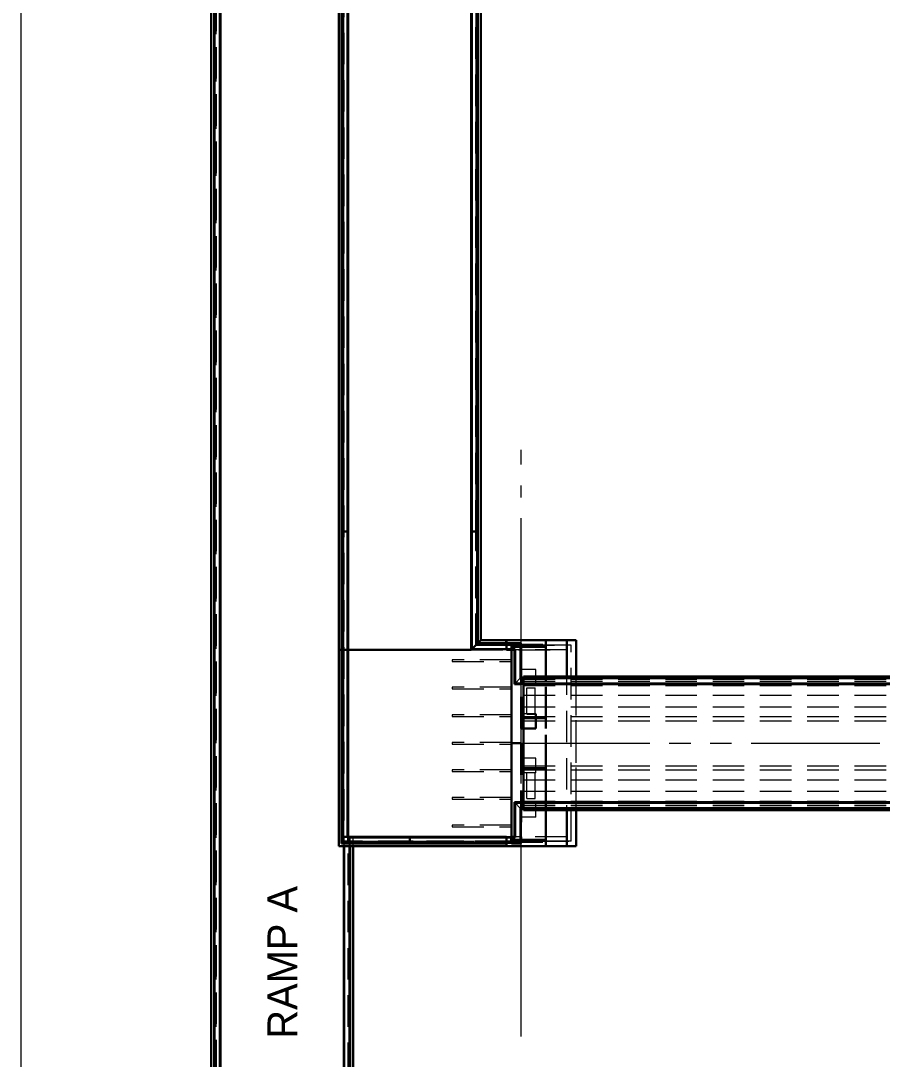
# Model space of a CAD drawing. Extents: x -9 to 613, y -379 to 18.
# Drawn here: x -9.3 to 78.1, y -193 to -87.5 of the extents above; entities that cross this region are included whole.
import ezdxf
from ezdxf.enums import TextEntityAlignment as Align

# ---------------------------------------------------------------- set-up
doc = ezdxf.new("R2010")
doc.units = 21
doc.header["$MEASUREMENT"] = 0
for name, pattern in [('DGN2', [0.12, 0.08, -0.04]), ('DGN6', [0.584, 0.32, -0.056, 0.048, -0.056, 0.048, -0.056]), ('DGN7', [0.726, 0.59, -0.053, 0.03, -0.053])]:
    doc.linetypes.add(name, pattern=pattern)
for name, color, linetype, lineweight in [('AppSlabConc', 3, 'Continuous', 30), ('AppSlabConc_h', 3, 'DGN2', 20), ('BaseLineSurveyPGL', 1, 'DGN6', 9), ('BeamConc', 3, 'Continuous', 30), ('BeamConc_h', 3, 'DGN2', 20), ('BearingPadMisc', 5, 'Continuous', 15), ('Border', 7, 'Continuous', 15), ('CL_Major', 1, 'DGN7', 9), ('PileConc', 3, 'Continuous', 30), ('PileConc_h', 3, 'DGN2', 20), ('Rebar_h', 2, 'DGN2', 15), ('SubStrConc', 3, 'Continuous', 30), ('SubStrConc2', 3, 'Continuous', 30), ('SubStrConc2_h', 3, 'DGN2', 30), ('SubStrConc_h', 3, 'DGN2', 30), ('SupstrConc', 3, 'Continuous', 30), ('SupstrConc3_h', 3, 'DGN2', 20), ('SupstrConc_h', 3, 'DGN2', 20), ('TextStructures', 7, 'Continuous', 9), ('TrafBarrierConc', 3, 'Continuous', 30), ('WallConc', 3, 'Continuous', 30), ('WallConc_h', 3, 'DGN2', 20), ('WallMSEPanel', 3, 'Continuous', 30), ('WallMSEPanel_h', 3, 'DGN2', 20)]:
    doc.layers.add(name, color=color, linetype=linetype, lineweight=lineweight)
doc.styles.add('FDOT Structures', font='FDOT.ttf')

msp = doc.modelspace()

# ---------------------------------------------------------------- linework, layer by layer
at = {"layer": 'AppSlabConc'}
msp.add_lwpolyline([(36.416592, -151.401918), (30.166592, -151.401918), (23.916592, -151.401918)], dxfattribs=at)
at = {"layer": 'AppSlabConc_h', "ltscale": 40}
for points in [[(40.442732, -150.943606), (40.354134, -150.943608), (39.984408, -150.943615)], [(40.484402, -151.110272), (40.484408, -151.401918)], [(40.484408, -151.401918), (40.484463, -154.080918), (40.484468, -154.289918), (40.484604, -160.882918), (40.484608, -161.091918), (40.484744, -167.665918), (40.484747, -167.836918), (40.4848, -170.401918)], [(40.443143, -170.860251), (39.98481, -170.860251)]]:
    msp.add_lwpolyline(points, dxfattribs=at)
at = {"layer": 'BaseLineSurveyPGL', "ltscale": 40, "flags": 128}
for points in [[(41.484604, -160.901918), (148.834604, -160.899702), (253.734604, -160.897537)], [(41.734604, -160.901913), (148.834604, -160.899702), (253.484604, -160.897543)]]:
    msp.add_lwpolyline(points, dxfattribs=at)
at = {"layer": 'BeamConc'}
msp.add_lwpolyline([(41.734728, -166.901913), (41.734604, -160.901913)], dxfattribs=at)
at = {"layer": 'BeamConc_h', "ltscale": 40}
for points in [[(41.734474, -154.610246), (148.709474, -154.608038)], [(41.734483, -155.026913), (148.709483, -155.024705)], [(41.734504, -156.026913), (148.709504, -156.024705)], [(41.734528, -157.193579), (148.709528, -157.191371)], [(41.734548, -158.193579), (148.709548, -158.191371)], [(41.734557, -158.610246), (148.709557, -158.608038)], [(41.734651, -163.193579), (148.709651, -163.191371)], [(41.73466, -163.610246), (148.70966, -163.608038)], [(41.734681, -164.610246), (148.709681, -164.608038)], [(41.734705, -165.776913), (148.709705, -165.774705)], [(41.734725, -166.776913), (148.709725, -166.774705)], [(41.734734, -167.193579), (148.709734, -167.191371)]]:
    msp.add_lwpolyline(points, dxfattribs=at)
at = {"layer": 'BearingPadMisc', "linetype": 'DGN2', "ltscale": 40}
for points in [[(42.067821, -155.276906), (42.901155, -155.276888)], [(42.067876, -157.943572), (42.067821, -155.276906)], [(42.90121, -157.943555), (42.901155, -155.276888)], [(42.067876, -157.943572), (42.90121, -157.943555)], [(42.067999, -163.860239), (42.901332, -163.860222)], [(42.068054, -166.526906), (42.067999, -163.860239)], [(42.901387, -166.526888), (42.901332, -163.860222)], [(42.068054, -166.526906), (42.901387, -166.526888)]]:
    msp.add_lwpolyline(points, dxfattribs=at)
at = {"layer": 'Border'}
msp.add_lwpolyline([(-9.336, -379.336), (613.336, -379.336), (613.336, 9.336), (-9.336, 9.336)], close=True, dxfattribs=at)
at = {"layer": 'CL_Major', "ltscale": 40}
msp.add_line((41.484806, -190.693605), (41.484806, -131.110199), dxfattribs=at)
at = {"layer": 'PileConc'}
for points in [[(41.484468, -154.297751), (41.484479, -154.839418)], [(41.484479, -154.839418), (41.48448, -154.901918)], [(41.734604, -160.901913), (41.73448, -154.901913)], [(41.484729, -166.964418), (41.484728, -166.901918)], [(41.48474, -167.506084), (41.484729, -166.964418)], [(41.484742, -167.568584), (41.48474, -167.506084)]]:
    msp.add_lwpolyline(points, dxfattribs=at)
at = {"layer": 'PileConc_h', "ltscale": 40}
for points in [[(42.984449, -153.401887), (41.484449, -153.401918)], [(42.98448, -154.901887), (42.984449, -153.401887)], [(42.98448, -154.901887), (41.48448, -154.901918)], [(42.984542, -157.901887), (41.484542, -157.901918)], [(42.984635, -162.401887), (41.484635, -162.401918)], [(42.984666, -163.901887), (42.984635, -162.401887)], [(42.984666, -163.901887), (41.484666, -163.901918)], [(41.484759, -168.401918), (41.484728, -166.901918)], [(42.984759, -168.401887), (42.984728, -166.901887)], [(42.984759, -168.401887), (41.484759, -168.401918)]]:
    msp.add_lwpolyline(points, dxfattribs=at)
at = {"layer": 'Rebar_h', "ltscale": 40}
for points in [[(40.484429, -152.425748), (34.484429, -152.425872)], [(34.484429, -152.425872), (34.484433, -152.592538)], [(34.484433, -152.592538), (40.484433, -152.592415)], [(40.484433, -152.592415), (40.484429, -152.425748)], [(40.484487, -155.223367), (34.484487, -155.223491)], [(34.484487, -155.223491), (34.48449, -155.390157)], [(34.48449, -155.390157), (40.48449, -155.390034)], [(40.48449, -155.390034), (40.484487, -155.223367)], [(40.484545, -158.020986), (34.484545, -158.02111)], [(34.484545, -158.02111), (34.484548, -158.187776)], [(40.484548, -158.187653), (40.484545, -158.020986)], [(34.484548, -158.187776), (40.484548, -158.187653)], [(40.484602, -160.818605), (34.484602, -160.818729)], [(34.484602, -160.818729), (34.484606, -160.985396)], [(34.484606, -160.985396), (40.484606, -160.985272)], [(40.484606, -160.985272), (40.484602, -160.818605)], [(40.48466, -163.616224), (34.48466, -163.616348)], [(34.48466, -163.616348), (34.484664, -163.783015)], [(34.484664, -163.783015), (40.484664, -163.782891)], [(40.484664, -163.782891), (40.48466, -163.616224)], [(40.484718, -166.413843), (34.484718, -166.413967)], [(34.484718, -166.413967), (34.484721, -166.580634)], [(34.484721, -166.580634), (40.484721, -166.58051)], [(40.484721, -166.58051), (40.484718, -166.413843)], [(40.484776, -169.211462), (34.484776, -169.211586)], [(34.484776, -169.211586), (34.484779, -169.378253)], [(34.484779, -169.378253), (40.484779, -169.378129)], [(40.484779, -169.378129), (40.484776, -169.211462)]]:
    msp.add_lwpolyline(points, dxfattribs=at)
at = {"layer": 'SubStrConc'}
for points in [[(41.484402, -151.110251), (41.484408, -151.401918)], [(43.984464, -154.110199), (43.984402, -151.110199)], [(43.984806, -170.693533), (43.984744, -167.693533)], [(41.4848, -170.401918), (41.484806, -170.693584)]]:
    msp.add_lwpolyline(points, dxfattribs=at)
at = {"layer": 'SubStrConc2'}
for points in [[(39.984388, -150.443615), (43.984388, -150.443533)], [(39.984398, -150.901949), (39.984388, -150.443615)], [(43.984402, -151.110199), (43.984388, -150.443533)], [(39.984398, -150.901949), (39.984408, -150.901949)], [(41.463569, -151.110251), (43.984402, -151.110199)], [(41.484479, -154.860251), (41.734479, -154.860246)], [(41.484552, -158.360251), (41.734552, -158.360246)], [(41.484657, -163.443584), (41.734657, -163.443579)], [(41.484729, -166.943584), (41.734729, -166.943579)], [(41.463973, -170.693585), (43.984806, -170.693533)], [(43.98482, -171.360199), (43.984806, -170.693533)], [(39.98482, -171.360282), (39.984814, -171.068584)], [(39.98482, -171.360282), (43.98482, -171.360199)]]:
    msp.add_lwpolyline(points, dxfattribs=at)
at = {"layer": 'SubStrConc2_h', "ltscale": 40}
for points in [[(43.984388, -150.443584), (43.98482, -171.360199)], [(39.984408, -150.901949), (43.984398, -150.901866)], [(39.984408, -150.901949), (40.484398, -150.901938)], [(40.484398, -150.901938), (40.354187, -150.901941), (39.984408, -150.901949)], [(40.484398, -150.901938), (43.984398, -150.901866)], [(40.484402, -151.110272), (40.484398, -150.901938)], [(40.484402, -151.110272), (43.984402, -151.110199)], [(40.484402, -151.110272), (41.463569, -151.110251)], [(41.463576, -151.110251), (40.973967, -151.110262), (40.484402, -151.110272)], [(43.984408, -151.401918), (43.9848, -170.401918)], [(41.484479, -154.860251), (43.984479, -154.860199)], [(41.734479, -154.860246), (43.984479, -154.860199)], [(43.984552, -158.360199), (43.984479, -154.860199)], [(41.484552, -158.360251), (43.984552, -158.360199)], [(41.734552, -158.360246), (43.984552, -158.360199)], [(41.484657, -163.443584), (43.984657, -163.443533)], [(41.734657, -163.443579), (43.984657, -163.443533)], [(43.984729, -166.943533), (43.984657, -163.443533)], [(41.484729, -166.943584), (43.984729, -166.943533)], [(41.734729, -166.943579), (43.984729, -166.943533)], [(40.484806, -170.693605), (43.984806, -170.693533)], [(40.484806, -170.693605), (41.463973, -170.693585)], [(39.984811, -170.901949), (43.984811, -170.901866)], [(39.984811, -170.901949), (40.484811, -170.901938)], [(40.484811, -170.901938), (40.354589, -170.901941), (39.984811, -170.901949)], [(40.484811, -170.901938), (43.984811, -170.901866)]]:
    msp.add_lwpolyline(points, dxfattribs=at)
at = {"layer": 'SubStrConc_h', "ltscale": 40}
for points in [[(40.484806, -170.693605), (40.484402, -151.110272)], [(40.484402, -151.110272), (40.484604, -160.901938)], [(41.484408, -151.401918), (41.484604, -160.901918)], [(41.48448, -154.901918), (41.484449, -153.401918)], [(42.984573, -159.401887), (42.984542, -157.901887)], [(42.984573, -159.401887), (41.484573, -159.401918)], [(40.484604, -160.901938), (41.484604, -160.901918)], [(40.484604, -160.901938), (40.484806, -170.693605)], [(41.484604, -160.901918), (41.4848, -170.401918)], [(42.984728, -166.901887), (41.484728, -166.901918)]]:
    msp.add_lwpolyline(points, dxfattribs=at)
at = {"layer": 'SupstrConc'}
for points in [[(41.734464, -154.110246), (148.834464, -154.108036)], [(41.734467, -154.235246), (41.734464, -154.110246)], [(41.734744, -167.693579), (41.734742, -167.568579)], [(41.734744, -167.693579), (148.834744, -167.691369)]]:
    msp.add_lwpolyline(points, dxfattribs=at)
at = {"layer": 'SupstrConc3_h', "ltscale": 40}
for points in [[(40.442732, -150.943606), (39.984408, -150.943615)], [(40.484402, -151.110272), (41.484402, -151.110251)], [(40.79698, -154.901932), (41.463633, -154.235251)], [(40.797228, -166.901932), (41.463908, -167.568585)], [(23.520759, -357.698792), (23.520759, -170.401918)], [(23.520759, -171.360251), (23.520759, -170.401918)], [(24.062426, -357.698792), (24.062426, -170.401918)], [(24.062426, -171.360251), (24.062426, -170.401918)], [(24.124926, -357.698792), (24.124926, -170.401918)], [(24.124926, -171.360251), (24.124926, -170.401918)], [(40.7973, -170.401918), (39.9848, -170.401918)], [(41.463967, -170.401918), (40.95355, -170.401918), (40.443134, -170.401918)], [(40.7973, -170.401918), (40.443134, -170.401918)], [(40.484806, -170.693605), (41.484806, -170.693584)], [(41.46398, -170.693585), (40.974367, -170.693595), (40.484806, -170.693605)], [(40.443134, -171.068584), (30.166592, -171.068584)], [(41.463981, -171.068584), (39.984814, -171.068584)], [(41.463981, -171.068584), (40.443134, -171.068584)]]:
    msp.add_lwpolyline(points, dxfattribs=at)
at = {"layer": 'SupstrConc_h', "ltscale": 40}
for points in [[(41.734468, -154.318538), (148.834468, -154.316327)], [(41.734469, -154.359363), (148.834469, -154.357152)], [(41.73447, -154.401854), (148.83447, -154.399644)], [(41.734738, -167.401971), (148.834738, -167.399761)], [(41.734739, -167.444462), (148.834739, -167.442252)], [(41.73474, -167.485288), (148.83474, -167.483077)]]:
    msp.add_lwpolyline(points, dxfattribs=at)
at = {"layer": 'TrafBarrierConc'}
for points in [[(10.291667, -357.698792), (10.291667, -21.5612)], [(10.354167, -357.698792), (10.354167, -21.5612)], [(10.895833, -357.698792), (10.895833, -21.5612)], [(23.249926, -139.401918), (23.249926, -43.401918)], [(23.312426, -139.401918), (23.312426, -43.401918)], [(23.854093, -139.401918), (23.854093, -43.401918)], [(36.479092, -139.401918), (36.479092, -43.401918)], [(37.020759, -139.401918), (37.020759, -43.401918)], [(37.083259, -139.401918), (37.083259, -43.401918)], [(23.249926, -151.401918), (23.249926, -139.401918)], [(23.312426, -151.401918), (23.312426, -139.401918)], [(23.854093, -151.401918), (23.854093, -139.401918)], [(36.479092, -151.339418), (36.479092, -145.370668), (36.479092, -139.401918)], [(37.020759, -150.797751), (37.020759, -139.401918)], [(37.083259, -150.735251), (37.083259, -145.068584), (37.083259, -139.401918)], [(37.083259, -150.735251), (37.020759, -150.797751)], [(39.942728, -150.735251), (37.083259, -150.735251)], [(39.942728, -150.735251), (39.942729, -150.797751)], [(41.463561, -150.735251), (39.984408, -150.735251)], [(39.984408, -150.735251), (39.984408, -150.797751)], [(41.463561, -150.735251), (41.401062, -150.797751)], [(41.463633, -154.235251), (41.463561, -150.735251)], [(23.249926, -170.401918), (23.249926, -151.401918)], [(23.249926, -151.401918), (23.312426, -151.401918)], [(23.312426, -170.401918), (23.312426, -151.401918)], [(23.854093, -170.401918), (23.854093, -151.401918)], [(36.479092, -151.339418), (36.416592, -151.401918)], [(37.020759, -150.797751), (36.479092, -151.339418)], [(39.984408, -151.339418), (36.479092, -151.339418)], [(39.942729, -150.797751), (38.481744, -150.797751), (37.020759, -150.797751)], [(39.942729, -150.797751), (39.942732, -150.943616)], [(39.942732, -150.943616), (39.984408, -150.943615)], [(41.401062, -150.797751), (39.984408, -150.797751)], [(39.984408, -150.797751), (39.984408, -151.339418)], [(39.984408, -151.339418), (39.984408, -151.401918)], [(40.859407, -151.339418), (39.984408, -151.339418)], [(40.796908, -151.401918), (39.984408, -151.401918)], [(40.859407, -151.339418), (40.796908, -151.401918)], [(40.79698, -154.901932), (40.796908, -151.401918)], [(40.859479, -154.839431), (40.859407, -151.339418)], [(41.401135, -154.297753), (41.401062, -150.797751)], [(40.859479, -154.839431), (40.79698, -154.901932)], [(41.48448, -154.901918), (40.79698, -154.901932)], [(41.484479, -154.839418), (40.859479, -154.839431)], [(41.463633, -154.235251), (41.401135, -154.297753)], [(41.484468, -154.297751), (41.401135, -154.297753)], [(41.484467, -154.235251), (41.463633, -154.235251)], [(41.484467, -154.235251), (41.484468, -154.297751)], [(41.734467, -154.235246), (148.834467, -154.233036)], [(41.734467, -154.235246), (41.734468, -154.297746)], [(41.734468, -154.297746), (148.834468, -154.295536)], [(41.734468, -154.297746), (41.734479, -154.839413)], [(41.734479, -154.839413), (148.834479, -154.837202)], [(41.734479, -154.839413), (41.73448, -154.901913)], [(41.73448, -154.901913), (148.83448, -154.899702)], [(41.484728, -166.901918), (40.797228, -166.901932)], [(40.859729, -166.964431), (40.797228, -166.901932)], [(40.797228, -166.901932), (40.7973, -170.401918)], [(41.484729, -166.964418), (40.859729, -166.964431)], [(40.859729, -166.964431), (40.859802, -170.464418)], [(41.48474, -167.506084), (41.401407, -167.506086)], [(41.463908, -167.568585), (41.401407, -167.506086)], [(41.401407, -167.506086), (41.401479, -171.006084)], [(41.484742, -167.568584), (41.463908, -167.568585)], [(41.463908, -167.568585), (41.463981, -171.068584)], [(41.734728, -166.901913), (148.834728, -166.899702)], [(41.734729, -166.964413), (41.734728, -166.901913)], [(41.734729, -166.964413), (148.834729, -166.962202)], [(41.73474, -167.506079), (41.734729, -166.964413)], [(41.73474, -167.506079), (148.83474, -167.503869)], [(41.734742, -167.568579), (41.73474, -167.506079)], [(41.734742, -167.568579), (148.834742, -167.566369)], [(23.249926, -170.860251), (23.249926, -170.401918)], [(23.312426, -170.860251), (23.312426, -170.401918)], [(23.854093, -170.464418), (23.854093, -170.401918)], [(23.916592, -170.464418), (23.854093, -170.464418)], [(30.166592, -170.464418), (23.916592, -170.464418)], [(39.9848, -170.464418), (35.075696, -170.464418), (30.166592, -170.464418)], [(39.9848, -170.464418), (39.9848, -170.401918)], [(39.9848, -171.006084), (39.9848, -170.464418)], [(40.443134, -170.464418), (39.9848, -170.464418)], [(40.483349, -170.464418), (40.443134, -170.464418)], [(40.7973, -170.401918), (40.483349, -170.401918)], [(40.483349, -170.401918), (40.483349, -170.417543), (40.483349, -170.433168), (40.483349, -170.448793), (40.483349, -170.464418)], [(40.483349, -170.464418), (40.483349, -170.401918)], [(40.859802, -170.464418), (40.483349, -170.464418)], [(40.483349, -170.464418), (40.483349, -170.658334), (40.483349, -170.852251), (40.483349, -171.006084)], [(40.483349, -171.006084), (40.483349, -170.464418)], [(40.859802, -170.464418), (40.7973, -170.401918)], [(23.249926, -171.068584), (23.249926, -170.860251)], [(23.458259, -171.068584), (23.249926, -171.068584)], [(23.312426, -171.006084), (23.312426, -170.860251)], [(23.458259, -171.006084), (23.312426, -171.006084)], [(23.916592, -171.006084), (23.458259, -171.006084)], [(23.916592, -171.068584), (23.458259, -171.068584)], [(23.520759, -357.698792), (23.520759, -171.360251)], [(30.166592, -171.006084), (23.916592, -171.006084)], [(30.166592, -171.068584), (23.916592, -171.068584)], [(24.062426, -357.698792), (24.062426, -171.360251)], [(24.124926, -357.698792), (24.124926, -171.360251)], [(39.9848, -171.006084), (35.075696, -171.006084), (30.166592, -171.006084)], [(39.9848, -171.068584), (35.075696, -171.068584), (30.166592, -171.068584)], [(39.9848, -171.068584), (39.9848, -171.006084)], [(40.443134, -171.006084), (39.9848, -171.006084)], [(40.483349, -171.006084), (40.443134, -171.006084)], [(41.401479, -171.006084), (40.483349, -171.006084)], [(40.483349, -171.068584), (40.483349, -171.006084)], [(40.483349, -171.006084), (40.483349, -171.037334), (40.483349, -171.068584)], [(41.463981, -171.068584), (40.483349, -171.068584)], [(41.463981, -171.068584), (41.401479, -171.006084)]]:
    msp.add_lwpolyline(points, dxfattribs=at)
at = {"layer": 'WallConc'}
for points in [[(10, -357.698792), (10, -21.5612)], [(22.958259, -139.401918), (22.958259, -43.401918)], [(37.374925, -139.401918), (37.374925, -43.401918)], [(22.958259, -151.401918), (22.958259, -139.401918)], [(37.374925, -150.443584), (37.374925, -144.922751), (37.374925, -139.401918)], [(37.083259, -150.735251), (37.374925, -150.443584)], [(39.942722, -150.443584), (37.374925, -150.443584)], [(39.942728, -150.735251), (39.942722, -150.443584)], [(46.109759, -150.443584), (43.984388, -150.443584)], [(46.109759, -151.401918), (46.109759, -150.443584)], [(47.068092, -150.443584), (46.109759, -150.443584)], [(47.068092, -154.110136), (47.068092, -150.443584)], [(22.958259, -170.401918), (22.958259, -151.401918)], [(23.249926, -151.401918), (22.958259, -151.401918)], [(47.068092, -171.360251), (47.068092, -167.693469)], [(22.958259, -170.860251), (22.958259, -170.401918)], [(46.109759, -170.401918), (46.109759, -171.360251)], [(22.958259, -171.360251), (22.958259, -170.860251)], [(23.458259, -171.360251), (22.958259, -171.360251)], [(23.916592, -171.360251), (23.458259, -171.360251)], [(30.166592, -171.360251), (23.916592, -171.360251)], [(24.416593, -357.698792), (24.416593, -171.360251)], [(39.98482, -171.360251), (30.166592, -171.360251)], [(43.98482, -171.360199), (43.98482, -171.360251)], [(46.109759, -171.360251), (43.98482, -171.360251)], [(47.068092, -171.360251), (46.109759, -171.360251)]]:
    msp.add_lwpolyline(points, dxfattribs=at)
at = {"layer": 'WallConc_h', "ltscale": 40}
for points in [[(47.068092, -171.360251), (47.068092, -150.443584)], [(39.942732, -150.943584), (36.874925, -150.943584)], [(39.942732, -150.943584), (38.408829, -150.943584), (36.874925, -150.943584)], [(46.109759, -150.943584), (43.984399, -150.943584)], [(46.109759, -151.401918), (43.984408, -151.401918)], [(46.568092, -150.943584), (46.109759, -150.943584)], [(47.068092, -167.693469), (47.068092, -154.110136)], [(24.416593, -171.360251), (24.416593, -170.401918)], [(24.416593, -357.698792), (24.416593, -170.401918)], [(46.109759, -170.401918), (43.9848, -170.401918)], [(46.109759, -170.860251), (43.98481, -170.860251)], [(46.568092, -170.860251), (44.026476, -170.860251)], [(46.568092, -170.860251), (46.109759, -170.860251)]]:
    msp.add_lwpolyline(points, dxfattribs=at)
at = {"layer": 'WallMSEPanel'}
for points in [[(10.958333, -357.698792), (10.958333, -21.5612)], [(23.916593, -139.401918), (23.916593, -43.401918)], [(36.416592, -139.401918), (36.416592, -43.401918)], [(23.312426, -139.401918), (23.854093, -139.401918)], [(23.916593, -151.401918), (23.916593, -139.401918)], [(36.416592, -151.401918), (36.416592, -139.401918)], [(37.020759, -139.401918), (36.479092, -139.401918)], [(23.312426, -151.401918), (23.854093, -151.401918)], [(23.854093, -151.401918), (23.916593, -151.401918)], [(23.916593, -170.401918), (23.916593, -151.401918)], [(39.942732, -150.943584), (39.984408, -150.943584)], [(39.942732, -150.943584), (39.942732, -150.943616)], [(41.484408, -151.401918), (41.463575, -151.401918)], [(46.109759, -154.110156), (46.109759, -151.401918)], [(46.109759, -170.401918), (46.109759, -167.693489)], [(23.312426, -170.401918), (23.854093, -170.401918)], [(23.916592, -171.006084), (23.916592, -170.464418)], [(30.166592, -170.401918), (23.916593, -170.401918)], [(39.9848, -170.401918), (35.075696, -170.401918), (30.166592, -170.401918)], [(30.166592, -171.006084), (30.166592, -170.464418)], [(23.458259, -357.698792), (23.458259, -171.360251)]]:
    msp.add_lwpolyline(points, dxfattribs=at)
at = {"layer": 'WallMSEPanel_h', "ltscale": 40}
for points in [[(10.5, -8.603054), (10.5, -357.698792)], [(36.874925, -8.603054), (36.874925, -150.943584)], [(10.5, -357.698792), (10.5, -21.5612)], [(23.458259, -21.5612), (23.458259, -170.401918)], [(23.458259, -357.698792), (23.458259, -21.5612)], [(23.458259, -139.401918), (23.458259, -43.401918)], [(36.874925, -139.401918), (36.874925, -43.401918)], [(23.458259, -151.401918), (23.458259, -139.401918)], [(36.874925, -150.943584), (36.874925, -139.401918)], [(23.458259, -170.401918), (23.458259, -151.401918)], [(36.416592, -151.401918), (46.109759, -151.401918)], [(39.984408, -151.401918), (36.416592, -151.401918)], [(36.874925, -150.943584), (46.568092, -150.943584)], [(39.942732, -150.943616), (41.484393, -150.943584)], [(39.942732, -150.943616), (40.442732, -150.943606)], [(39.984408, -150.943584), (41.484393, -150.943584)], [(41.484393, -150.943584), (40.442732, -150.943606)], [(40.442732, -150.943606), (40.442741, -151.401918)], [(46.109759, -151.401918), (40.442741, -151.401918)], [(41.463575, -151.401918), (40.953158, -151.401918), (40.442741, -151.401918)], [(46.568092, -150.943584), (41.484393, -150.943584)], [(46.109759, -170.401918), (46.109759, -151.401918)], [(46.568092, -170.860251), (46.568092, -150.943584)], [(23.458259, -170.860251), (23.458259, -170.401918)], [(23.458259, -170.401918), (23.458259, -357.698792)], [(46.109759, -170.401918), (23.458259, -170.401918)], [(24.062426, -170.401918), (23.520759, -170.401918)], [(23.916593, -357.698792), (23.916593, -170.401918)], [(40.443134, -170.401918), (35.304863, -170.401918), (30.166592, -170.401918)], [(40.443134, -170.401918), (39.9848, -170.401918)], [(40.443143, -170.860251), (40.443134, -170.401918)], [(46.109759, -170.401918), (40.443134, -170.401918)], [(40.4848, -170.401918), (40.443134, -170.401918)], [(23.916592, -170.860251), (23.458259, -170.860251)], [(23.458259, -357.698792), (23.458259, -170.860251)], [(30.166592, -170.860251), (23.916592, -170.860251)], [(23.916593, -170.860251), (46.568092, -170.860251)], [(23.916593, -357.698792), (23.916593, -170.860251)], [(40.443143, -170.860251), (35.304868, -170.860251), (30.166592, -170.860251)], [(39.98481, -170.860251), (35.075701, -170.860251), (30.166592, -170.860251)], [(41.484815, -170.860251), (40.443143, -170.860251)], [(41.484815, -170.860251), (44.026476, -170.860251)]]:
    msp.add_lwpolyline(points, dxfattribs=at)

# ---------------------------------------------------------------- texts
at = {"layer": 'TextStructures', "style": 'FDOT Structures'}
msp.add_text('RAMP A', height=3.024, rotation=90, dxfattribs=at).set_placement((17.229166, -183.150923), align=Align.MIDDLE_CENTER)

doc.saveas('drawing.dxf')
